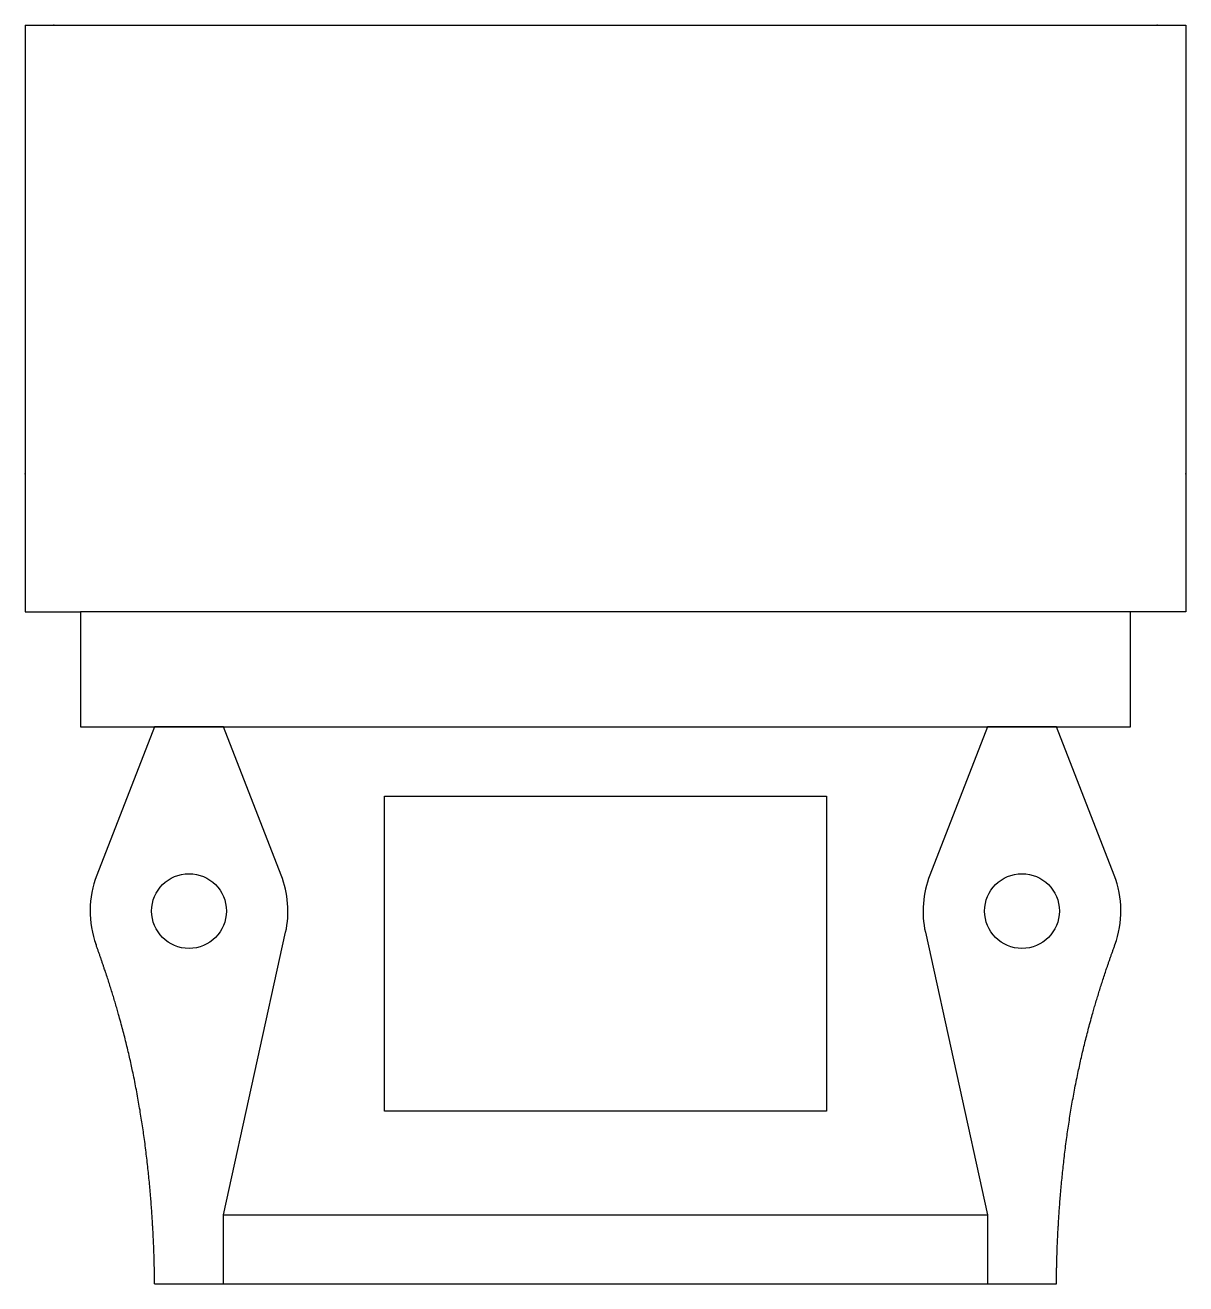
# Model space of a CAD drawing. Header units: millimetres. Extents: x -25.2 to 25.2, y 10.1 to 64.8.
import ezdxf

# ---------------------------------------------------------------- set-up
doc = ezdxf.new("R2010")
doc.units = ezdxf.units.MM
doc.layers.get('0').update_dxf_attribs({"linetype": 'CONTINUOUS'})

msp = doc.modelspace()

# ---------------------------------------------------------------- linework, layer by layer
for p, q in [((-25.221, 64.8), (25.221, 64.8)), ((-25.221, 64.8), (-25.221, 39.3)), ((25.221, 64.8), (25.221, 39.3)), ((-25.221, 39.3), (-22.821, 39.3)), ((25.221, 39.3), (22.821, 39.3)), ((-19.6, 34.3), (-22.107, 27.859)), ((-16.6, 34.3), (-19.6, 34.3)), ((-14.093, 27.859), (-16.6, 34.3)), ((16.6, 34.3), (14.093, 27.859)), ((19.6, 34.3), (16.6, 34.3)), ((22.107, 27.859), (19.6, 34.3)), ((-16.6, 13.1), (-13.901, 25.377)), ((13.901, 25.377), (16.6, 13.1)), ((-16.6, 10.1), (-16.6, 13.1)), ((-16.6, 13.1), (16.6, 13.1)), ((16.6, 13.1), (16.6, 10.1)), ((-19.6, 10.1), (-16.6, 10.1)), ((-16.6, 10.1), (16.6, 10.1)), ((16.6, 10.1), (19.6, 10.1))]:
    msp.add_line(p, q)
for points in [[(-22.821, 34.3), (22.821, 34.3), (22.821, 39.3), (-22.821, 39.3)], [(-9.6, 31.3), (9.6, 31.3), (9.6, 17.6), (-9.6, 17.6)]]:
    msp.add_lwpolyline(points, close=True)
for centre in [(-18.1, 26.3), (18.1, 26.3)]:
    msp.add_circle(centre, 1.625)
for centre, start, end in [((-18.1, 26.3), 158.7348, 200.0001), ((-18.1, 26.3), -12.3992, 21.2652), ((18.1, 26.3), 158.7348, 192.3992), ((18.1, 26.3), -19.9999, 21.2652)]:
    msp.add_arc(centre, 4.299, start, end)
for points in [[(-19.6, 10.1), (-19.6, 10.491), (-19.612, 11.318), (-19.665, 12.699), (-19.812, 14.788), (-20.184, 17.743), (-20.726, 20.376), (-21.34, 22.527), (-21.855, 24.048), (-22.14, 24.83)], [(19.6, 10.1), (19.6, 10.491), (19.612, 11.32), (19.665, 12.701), (19.811, 14.788), (20.181, 17.739), (20.724, 20.371), (21.338, 22.523), (21.855, 24.046), (22.14, 24.83)]]:
    msp.add_open_spline(points, degree=5)
for p in [(-23.971, 64.8), (23.971, 64.8), (-25.221, 45.3), (25.221, 45.3)]:
    msp.add_point(p)

doc.saveas('drawing.dxf')
